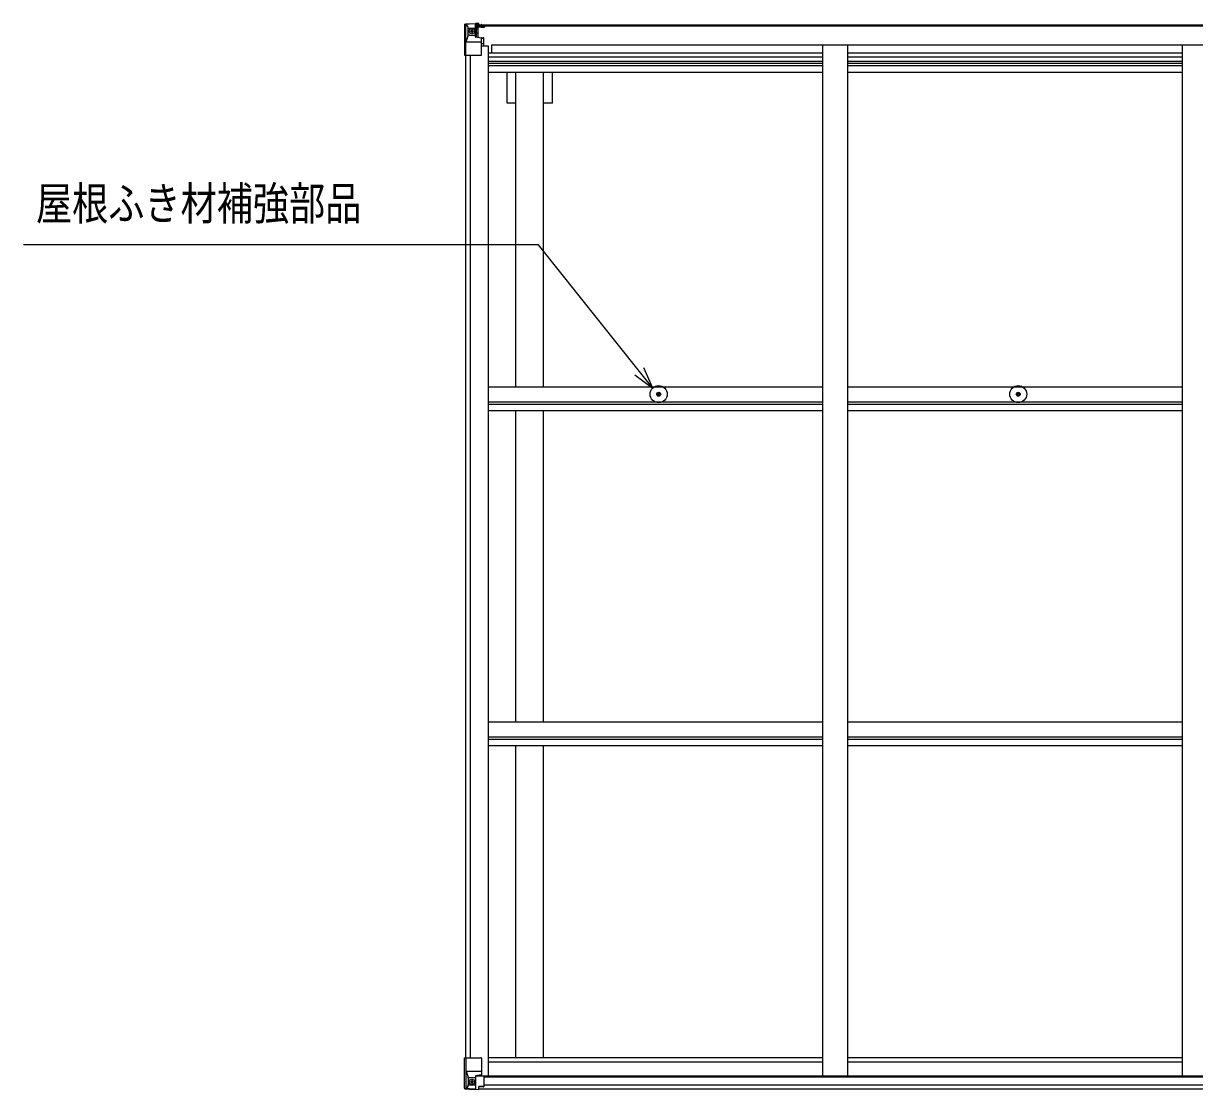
# Model space of a CAD drawing. Units: millimetres, scale not verified. Extents: x -10512 to 10512, y -7425 to 7425.
# Drawn here: x -5157 to -2825, y -250 to 1873 of the extents above; entities that cross this region are included whole.
import ezdxf
from ezdxf.enums import TextEntityAlignment as Align

# ---------------------------------------------------------------- set-up
doc = ezdxf.new("R2010")
doc.units = ezdxf.units.MM
doc.header["$LTSCALE"] = 30
for name, color, linetype in [('0-4_YKK_13', 4, 'Continuous'), ('0-5_YKK_A1', 4, 'Continuous'), ('0-6_YKK_D', 6, 'Continuous')]:
    doc.layers.add(name, color=color, linetype=linetype)
doc.styles.add('ＭＳ ゴシック', font='')
doc.styles.get('ＭＳ ゴシック').set_extended_font_data('MS Gothic')

msp = doc.modelspace()

# ---------------------------------------------------------------- linework, layer by layer
at = {"layer": '0-4_YKK_13'}
for p, q in [((-4278.74, 1870.24), (-4278.74, 1870.2)), ((-4277.8, 1871.24), (-4277.8, 1871.24)), ((-4277.8, 1871.2), (-4277.8, 1871.23)), ((-4268.83, 1871.63), (-4276.76, 1871.15)), ((-4275.9, 1870.18), (-4275.9, 1870.11)), ((-4275.9, 1809.53), (-4275.9, 1870.11)), ((-4271.93, 1866.74), (-4274.66, 1870.41)), ((-4256.74, 1872.41), (-4268.74, 1871.63)), ((-4250.24, 1872.93), (-4256.74, 1872.53)), ((-4256.74, 1846.43), (-4256.74, 1872.53)), ((-4256.74, 1871.64), (-4250.24, 1872.04)), ((-4255.24, 1866.82), (-4256.74, 1866.82)), ((-4250.24, 1871.12), (-4255.24, 1871.03)), ((-4254.74, 1866.46), (-4255.24, 1866.46)), ((-4254.74, 1867.49), (-4254.74, 1865.53)), ((-4246.74, 1867.49), (-4254.74, 1867.49)), ((-4246.74, 1867.46), (-4254.74, 1867.46)), ((-4250.24, 1872.04), (-4250.24, 1872.93)), ((-4250.24, 1871.53), (-4250.24, 1872.04)), ((-4250.24, 1871.53), (-4250.24, 1871.12)), ((-4250.24, 1871.12), (-4250.24, 1870.3)), ((-4245.24, 1870.73), (-4245.24, 1870.3)), ((-4244.94, 1870.73), (-4245.24, 1870.73)), ((-4244.94, 1870.73), (-4243.25, 1870.3)), ((-4244.74, 1867.23), (-4239.74, 1867.23)), ((-4244.74, 1865.62), (-4244.74, 1867.23)), ((-4239.74, 1868.15), (-4239.74, 1867.23)), ((-4239.74, 1867.23), (-4238.74, 1867.23)), ((-4238.74, 1867.23), (-4238.74, 1868.15)), ((-4238.74, 1867.23), (-4238.74, 1865.66)), ((-4275.35, 1836.41), (-4271.21, 1848.5)), ((-4271.07, 1863.23), (-4268.74, 1863.29)), ((-4271.07, 1849.76), (-4271.07, 1863.23)), ((-4268.74, 1849.73), (-4271.07, 1849.76)), ((-4268.74, 1863.29), (-4256.74, 1863.29)), ((-4268.74, 1849.73), (-4256.74, 1849.73)), ((-4268.74, 1849.73), (-4268.74, 1849.73)), ((-4263.26, 1856.09), (-4263.26, 1855.13)), ((-4257.74, 1863.29), (-4256.74, 1863.29)), ((-4255.24, 1863.29), (-4256.74, 1863.29)), ((-4255.24, 1849.73), (-4256.74, 1849.73)), ((-4255.92, 1846.17), (-4245.57, 1844.52)), ((-4255.92, 1845.54), (-4255.92, 1846.17)), ((-4245.57, 1843.89), (-4255.92, 1845.54)), ((-4251.24, 1861.53), (-4255.24, 1861.53)), ((-4251.24, 1853.33), (-4255.24, 1853.33)), ((-4255.13, 1865.16), (-4251.24, 1865.16)), ((-4254.75, 1865.37), (-4254.75, 1865.53)), ((-4254.75, 1865.53), (-4254.74, 1865.53)), ((-4244.74, 1865.62), (-4254.74, 1865.53)), ((-4251.24, 1845.43), (-4251.24, 1865.39)), ((-4245.57, 1844.52), (-4245.57, 1843.89)), ((-4245.29, 1844.44), (-4241.24, 1844.41)), ((-4244.74, 1810.53), (-4244.74, 1843.63)), ((-4240.24, 1844.4), (-4241.24, 1844.41)), ((-4241.24, 1842.67), (-4240.24, 1842.68)), ((-4240.24, 1828.18), (-4240.24, 1844.4)), ((-4238.74, 1865.55), (-4238.74, 1865.66)), ((-4275.35, 1836.41), (-4268.74, 1836.2)), ((-4268.74, 1836.2), (-4244.74, 1836.2)), ((-4240.24, 1832.53), (-4244.74, 1832.53)), ((-4275.9, 1809.53), (-4245.74, 1809.53)), ((-3894.16, 1135.22), (-3893.06, 1135.23)), ((-3894.16, 1134.22), (-3893.06, 1134.2)), ((-3893.06, 1135.23), (-3892.54, 1135.34)), ((-3893.06, 1134.2), (-3892.54, 1134.1)), ((-3892.44, 1135.85), (-3892.54, 1135.34)), ((-3892.44, 1133.58), (-3892.54, 1134.1)), ((-3892.42, 1136.96), (-3892.44, 1135.85)), ((-3892.42, 1132.47), (-3892.44, 1133.58)), ((-3891.42, 1136.96), (-3891.4, 1135.85)), ((-3891.42, 1132.47), (-3891.4, 1133.58)), ((-3891.4, 1135.85), (-3891.3, 1135.34)), ((-3891.4, 1133.58), (-3891.3, 1134.1)), ((-3890.78, 1135.23), (-3891.3, 1135.34)), ((-3890.78, 1134.2), (-3891.3, 1134.1)), ((-3889.67, 1135.22), (-3890.78, 1135.23)), ((-3889.67, 1134.22), (-3890.78, 1134.2)), ((-3178.16, 1135.22), (-3177.06, 1135.23)), ((-3178.16, 1134.22), (-3177.06, 1134.2)), ((-3177.06, 1135.23), (-3176.54, 1135.34)), ((-3177.06, 1134.2), (-3176.54, 1134.1)), ((-3176.44, 1135.85), (-3176.54, 1135.34)), ((-3176.44, 1133.58), (-3176.54, 1134.1)), ((-3176.42, 1136.96), (-3176.44, 1135.85)), ((-3176.42, 1132.47), (-3176.44, 1133.58)), ((-3175.42, 1136.96), (-3175.4, 1135.85)), ((-3175.42, 1132.47), (-3175.4, 1133.58)), ((-3175.4, 1135.85), (-3175.3, 1135.34)), ((-3175.4, 1133.58), (-3175.3, 1134.1)), ((-3174.78, 1135.23), (-3175.3, 1135.34)), ((-3174.78, 1134.2), (-3175.3, 1134.1)), ((-3173.67, 1135.22), (-3174.78, 1135.23)), ((-3173.67, 1134.22), (-3174.78, 1134.2)), ((-4278.74, -186.45), (-4245.74, -186.45)), ((-4278.74, -247.16), (-4278.74, -186.45)), ((-4275.9, -186.45), (-4275.9, -247.03)), ((-4244.74, -187.45), (-4244.74, -220.55)), ((-4275.35, -213.33), (-4268.74, -213.12)), ((-4275.35, -213.33), (-4271.21, -225.42)), ((-4268.74, -226.65), (-4271.07, -226.68)), ((-4271.07, -226.68), (-4271.07, -240.15)), ((-4268.74, -213.12), (-4244.74, -213.12)), ((-4268.74, -226.65), (-4268.74, -226.65)), ((-4256.74, -226.65), (-4268.74, -226.65)), ((-4264.22, -233.01), (-4264.22, -232.05)), ((-4256.74, -222.66), (-4250.24, -222.66)), ((-4256.74, -222.66), (-4256.74, -249.45)), ((-4245.57, -220.81), (-4255.91, -222.46)), ((-4255.91, -222.46), (-4255.91, -222.66)), ((-4253.22, -222.66), (-4245.57, -221.44)), ((-4250.24, -222.66), (-4241.24, -222.69)), ((-4245.57, -221.44), (-4245.57, -220.81)), ((-4240.24, -223.6), (-4240.24, -243.76)), ((-4277.8, -248.12), (-4277.8, -248.16)), ((-4268.83, -248.54), (-4276.76, -248.07)), ((-4275.9, -247.1), (-4275.9, -247.03)), ((-4271.93, -243.66), (-4274.66, -247.33)), ((-4271.07, -240.15), (-4268.74, -240.21)), ((-4268.74, -240.21), (-4256.74, -240.21)), ((-4256.74, -249.33), (-4268.74, -248.55)), ((-4250.24, -249.85), (-4250.24, -243.9)), ((-4241.24, -244.47), (-4250.24, -244.53))]:
    msp.add_line(p, q, dxfattribs=at)
for points in [[(-4278.74, 1870.2), (-4278.74, 1809.53), (-4275.9, 1809.53)], [(-4277.8, 1871.24), (-4268.74, 1871.79), (-4256.74, 1872.53)], [(-4250.24, 1871.53), (-4255.24, 1871.53), (-4255.24, 1846.07)], [(-4254.74, 1866.46), (-4246.74, 1866.46), (-4246.74, 1868.15)], [(-4265.18, 1857.05), (-4266.14, 1857.05), (-4266.14, 1858.01), (-4265.18, 1858.01)], [(-4264.22, 1858.97), (-4264.22, 1859.93), (-4263.26, 1859.93), (-4263.26, 1858.97)], [(-4263.26, 1855.13), (-4264.22, 1855.13), (-4264.22, 1856.09)], [(-4262.3, 1858.01), (-4261.34, 1858.01), (-4261.34, 1857.05), (-4262.3, 1857.05)], [(-4239.74, 1865.5), (-4254.74, 1865.37), (-4254.75, 1865.37)], [(-4244.74, 1865.62), (-4244.74, 1865.61), (-4238.74, 1865.66)], [(-4241.24, 1844.41), (-4241.24, 1842.67), (-4244.74, 1842.65)], [(-4264.22, -232.05), (-4263.26, -232.05), (-4263.26, -233.01)], [(-4277.8, -248.16), (-4268.74, -248.71), (-4250.24, -249.85)], [(-4265.18, -234.93), (-4266.14, -234.93), (-4266.14, -233.97), (-4265.18, -233.97)], [(-4263.26, -235.89), (-4263.26, -236.85), (-4264.22, -236.85), (-4264.22, -235.89)], [(-4262.3, -233.97), (-4261.34, -233.97), (-4261.34, -234.93), (-4262.3, -234.93)], [(-4240.24, -243.76), (-4240.25, -243.87), (-4250.24, -243.9)]]:
    msp.add_lwpolyline(points, dxfattribs=at)
for centre, radius in [((-4263.74, 1857.53), 5.3), ((-3891.92, 1134.72), 17), ((-3175.92, 1134.72), 17), ((-3891.92, 1134.72), 4), ((-3175.92, 1134.72), 4), ((-4263.74, -234.45), 5.3)]:
    msp.add_circle(centre, radius, dxfattribs=at)
for centre, radius, start, end in [((-4277.74, 1870.24), 0.999, 93.4424, 179.95083), ((-4277.74, 1870.24), 1, 93.50017, 180.00079), ((-4277.74, 1870.2), 0.999, 93.4424, 179.95083), ((-4276.59, 1883.85), 12.7, 269.24466, 275.10311), ((-4274.61, 1870.24), 1.28, 131.17831, 182.45895), ((-4254.74, 1867.99), 0.5, 179.99802, 269.99691), ((-4254.74, 1867.96), 0.5, 180.00109, 270.00109), ((-4265.18, 1858.97), 0.96, 270, 0), ((-4265.18, 1856.09), 0.96, 0, 90), ((-4262.3, 1858.97), 0.96, 180, 270), ((-4262.3, 1856.09), 0.96, 90, 180), ((-4255.81, 1847.1), 0.937, 182.32209, 263.26766), ((-4255.81, 1846.47), 0.937, 182.32209, 263.26766), ((-4254.74, 1865.03), 0.5, 90.52895, 180.04464), ((-4254.73, 1864.86), 0.513, 91.88028, 181.04707), ((-4245.68, 1843.59), 0.937, 2.32209, 83.26766), ((-4245.68, 1842.96), 0.937, 2.32209, 83.26766), ((-4239.6, 1873.19), 7.69, 268.96999, 276.43426), ((-4245.74, 1810.53), 1, 270, 0), ((-3891.92, 1134.72), 2.3, 167.44414, 192.55586), ((-3891.92, 1134.72), 2.3, 77.44414, 102.55586), ((-3891.92, 1134.72), 2.3, 257.44414, 282.55586), ((-3891.92, 1134.72), 2.3, 347.44414, 12.55586), ((-3175.92, 1134.72), 2.3, 167.44414, 192.55586), ((-3175.92, 1134.72), 2.3, 77.44414, 102.55586), ((-3175.92, 1134.72), 2.3, 257.44414, 282.55586), ((-3175.92, 1134.72), 2.3, 347.44414, 12.55586), ((-4245.74, -187.45), 1, 0, 90), ((-4265.18, -233.01), 0.96, 270, 0), ((-4262.3, -233.01), 0.96, 180, 270), ((-4255.8, -223.39), 0.937, 96.73234, 129.06602), ((-4245.68, -219.87), 0.937, 276.73234, 357.67791), ((-4245.68, -220.51), 0.937, 276.73234, 357.67791), ((-4277.74, -247.12), 0.999, 180.04917, 266.5576), ((-4277.74, -247.16), 0.999, 180.04917, 266.5576), ((-4277.74, -247.16), 1, 179.99921, 266.49983), ((-4276.59, -260.77), 12.7, 84.89689, 90.75534), ((-4274.61, -247.16), 1.28, 177.54105, 228.82169), ((-4265.18, -235.89), 0.96, 0, 90), ((-4262.3, -235.89), 0.96, 90, 180)]:
    msp.add_arc(centre, radius, start, end, dxfattribs=at)
for centre, major_axis, ratio, start_param, end_param in [((-4076.8, 1883.55), (201, 12.36), 0.060933, 3.1373463, 3.1378449), ((-4275.8, 1871.32), (2, 0.12), 0.060933, 3.1378449, 4.2119296), ((-4275.61, 1868.22), (-0.02, 3), 0.466854, 5.5234897, 6.1575023), ((-4273.94, 1863.15), (0.03, 5), 0.573921, 4.7320603, 5.5159136), ((-4272.48, 1849.78), (0, 3), 0.468246, 4.2703918, 4.7058971), ((-4350.49, 1863.29), (81.75, 0), 0.061163, 0, 0.0007725), ((-4274.63, 1838.76), (0.85, 2.32), 0.403757, 2.3087461, 3.2744049), ((-4274.63, -215.68), (0.85, -2.32), 0.403757, 3.0087805, 3.9744392), ((-4272.48, -226.7), (0, -3), 0.468246, 1.5772882, 2.0127935), ((-4241.24, -223.6), (1, -0.021), 0.906239, 0.0187047, 1.589501), ((-4275.8, -248.24), (2, -0.12), 0.060933, 2.0712557, 3.1453404), ((-4076.8, -260.47), (201, -12.36), 0.060933, 3.1453404, 3.145839), ((-4275.61, -245.14), (-0.02, -3), 0.466854, 0.125683, 0.7596956), ((-4273.94, -240.07), (0.03, -5), 0.573921, 0.7672717, 1.551125), ((-4350.49, -240.21), (81.75, 0), 0.061163, 6.2824128, 6.2831853), ((-4241.24, -243.77), (1, 0.012), 0.707053, 4.7036637, 6.124411)]:
    msp.add_ellipse(centre, major_axis=major_axis, ratio=ratio, start_param=start_param, end_param=end_param, dxfattribs=at)
at = {"layer": '0-5_YKK_A1'}
for p, q in [((-4255.24, 1870.3), (-2115.24, 1870.3)), ((-4255.24, 1868.15), (-2115.24, 1868.15)), ((-4244.74, 1828.18), (-4231.74, 1828.18)), ((-4231.74, 1828.18), (-4231.74, -222.47)), ((-4224.24, 1814.5), (-4224.24, 1830.01)), ((-4224.24, 1830.01), (-2141.24, 1830.01)), ((-3565.74, 1830), (-3565.74, -222.47)), ((-3515.74, 1830), (-3515.74, -222.47)), ((-2849.74, 1830), (-2849.74, -222.47)), ((-4276.74, 1809.53), (-4276.74, -186.45)), ((-4267.04, 1809.53), (-4267.04, -186.45)), ((-4231.74, 1814.5), (-3565.74, 1814.5)), ((-4231.74, 1806.1), (-3565.74, 1806.1)), ((-4231.74, 1797.91), (-3565.74, 1797.91)), ((-3515.74, 1814.5), (-2849.74, 1814.5)), ((-3515.74, 1806.1), (-2849.74, 1806.1)), ((-3515.74, 1797.91), (-2849.74, 1797.91)), ((-4231.74, 1793.98), (-3565.74, 1793.98)), ((-4231.74, 1788.9), (-3565.74, 1788.9)), ((-4231.74, 1775.89), (-3565.74, 1775.89)), ((-4193.94, 1714.3), (-4193.94, 1775.89)), ((-4176.24, 1149.24), (-4176.24, 1775.89)), ((-4121.24, 1149.24), (-4121.24, 1775.89)), ((-4103.54, 1714.3), (-4103.54, 1775.89)), ((-3515.74, 1793.98), (-2849.74, 1793.98)), ((-3515.74, 1788.9), (-2849.74, 1788.9)), ((-3515.74, 1775.89), (-2849.74, 1775.89)), ((-4176.24, 1714.3), (-4193.94, 1714.3)), ((-4103.54, 1714.3), (-4121.24, 1714.3)), ((-4231.71, 1149.24), (-3565.74, 1149.24)), ((-3515.71, 1149.24), (-2849.74, 1149.24)), ((-4231.71, 1119.5), (-3565.74, 1119.5)), ((-3515.71, 1119.5), (-2849.74, 1119.5)), ((-4231.71, 1114.95), (-3565.74, 1114.95)), ((-4231.71, 1101.94), (-3565.74, 1101.94)), ((-4176.24, 482.24), (-4176.24, 1101.94)), ((-4121.24, 482.24), (-4121.24, 1101.94)), ((-3515.71, 1114.95), (-2849.74, 1114.95)), ((-3515.71, 1101.94), (-2849.74, 1101.94)), ((-4231.71, 482.24), (-3565.74, 482.24)), ((-3515.71, 482.24), (-2849.74, 482.24)), ((-4231.71, 452.51), (-3565.74, 452.51)), ((-4231.71, 447.96), (-3565.74, 447.96)), ((-3515.71, 452.51), (-2849.74, 452.51)), ((-3515.71, 447.96), (-2849.74, 447.96)), ((-4231.71, 434.95), (-3565.74, 434.95)), ((-4176.24, -186.3), (-4176.24, 434.95)), ((-4121.24, -186.3), (-4121.24, 434.95)), ((-3515.71, 434.95), (-2849.74, 434.95)), ((-4231.74, -186.3), (-3565.74, -186.3)), ((-3515.74, -186.3), (-2849.74, -186.3)), ((-4231.74, -194.64), (-3565.74, -194.64)), ((-3515.74, -194.64), (-2849.74, -194.64)), ((-4252.01, -222.47), (-2125.24, -222.47)), ((-4240.24, -224.73), (-2125.24, -224.73)), ((-4250.24, -248.25), (-2115.24, -248.25)), ((-4240.24, -240.35), (-2125.24, -240.35))]:
    msp.add_line(p, q, dxfattribs=at)
at = {"layer": '0-6_YKK_D'}
for points in [[(-3903.75, 1146.92), (-3930.24, 1180.16), (-4130.95, 1431.89), (-5156.91, 1431.89)], [(-3939.15, 1173.06), (-3903.75, 1146.92), (-3921.34, 1187.25)]]:
    msp.add_lwpolyline(points, dxfattribs=at)

# ---------------------------------------------------------------- texts
at = {"layer": '0-6_YKK_D', "style": 'ＭＳ ゴシック', "width": 0.8}
msp.add_text('屋根ふき材補強部品', height=65.98, dxfattribs=at).set_placement((-5131.94, 1461.87), align=Align.BOTTOM_LEFT)

doc.saveas('drawing.dxf')
